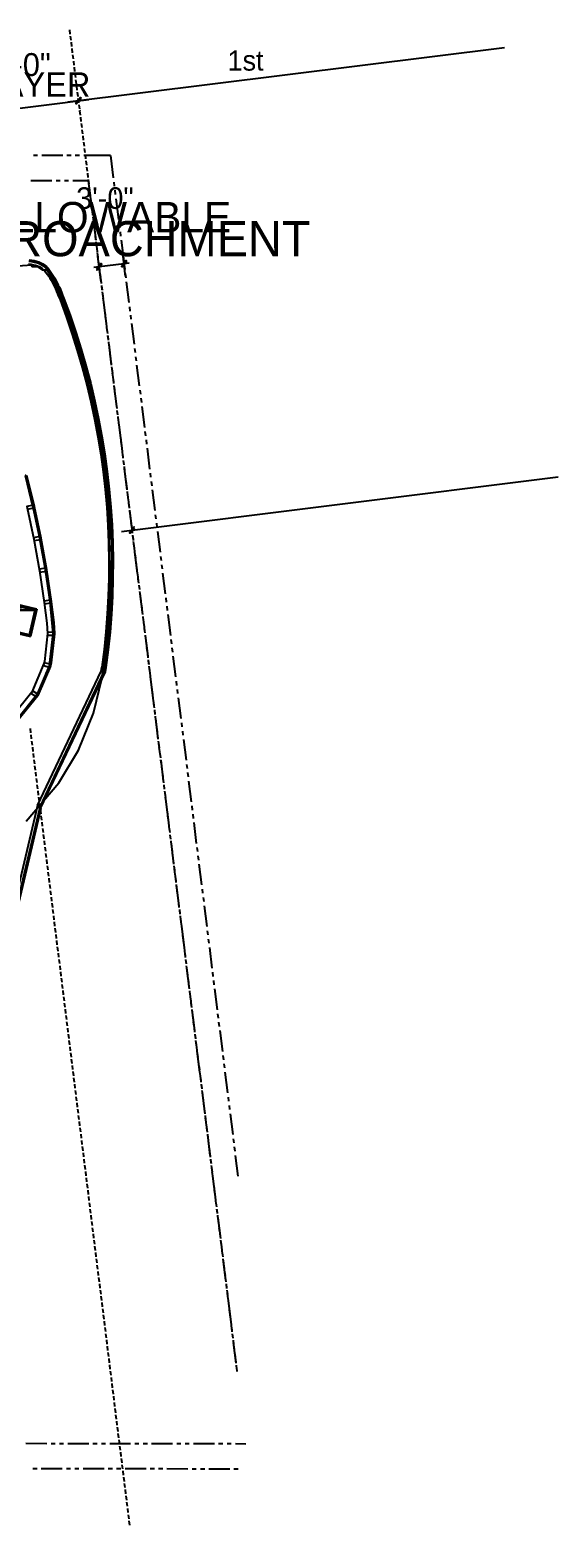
# Model space of a CAD drawing. Header units: feet. Extents: x -84 to 198, y -22 to 181.
# Drawn here: x 135.4 to 198.4, y -0.1 to 178.2 of the extents above; entities that cross this region are included whole.
import ezdxf
from ezdxf.enums import TextEntityAlignment as Align

# ---------------------------------------------------------------- set-up
doc = ezdxf.new("R2010")
doc.units = ezdxf.units.FT
for name, color, linetype in [('A-AREA-UNIDAD', 30, 'CONTINUOUS'), ('A-LINEA', 7, 'CONTINUOUS'), ('A-LINEA-FINA', 9, 'CONTINUOUS'), ('A-MURO-CONCRETO', 8, 'CONTINUOUS'), ('A-TEXTO-PDF', 3, 'CONTINUOUS')]:
    doc.layers.add(name, color=color, linetype=linetype)

msp = doc.modelspace()

# ---------------------------------------------------------------- linework, layer by layer
at = {"layer": 'A-AREA-UNIDAD'}
msp.add_lwpolyline([(134.912, 83.84), (138.8, 88.4444), (141.152, 92.3378), (142.96, 96.7289), (143.968, 100.9778), (144.64, 106.5778), (144.96, 112.2844), (144.832, 119.4489), (144.288, 125.6889), (143.232, 132.0178), (141.76, 138.1689), (139.872, 144.1422), (138.72, 147.1822), (137.792, 148.9778), (137.36, 149.5822), (136.88, 149.5822), (136.288, 149.9733), (135.68, 149.9733), (135.552, 150.1689), (133.952, 150.0622)], dxfattribs=at)
at = {"layer": 'A-LINEA'}
for p, q in [((140.08, 178.2444), (140.1333, 177.7511)), ((140.1733, 177.5111), (140.2267, 177.0044)), ((140.2667, 176.7644), (140.32, 176.2711)), ((139.8933, 169.6444), (191.9867, 176.1511)), ((140.36, 176.0178), (140.4133, 175.5244)), ((140.4533, 175.2711), (140.5067, 174.7778)), ((140.5467, 174.5244), (140.6, 174.0311)), ((140.64, 173.7911), (140.6933, 173.2844)), ((140.7333, 173.0444), (140.7867, 172.5511)), ((140.8133, 172.2978), (140.88, 171.8044)), ((140.9067, 171.5511), (140.9733, 171.0578)), ((125.0133, 167.7778), (142.3733, 169.9511)), ((141, 170.8044), (141.0667, 170.3111)), ((141.0933, 170.0578), (141.16, 169.5644)), ((141.1867, 169.3244), (141.2533, 168.8178)), ((141.28, 168.6578), (141.2933, 168.5511)), ((141.28, 168.6578), (141.2933, 168.5511)), ((141.28, 168.5778), (141.3467, 168.0844)), ((141.3733, 167.8311), (141.44, 167.3378)), ((141.4667, 167.0844), (141.5333, 166.5911)), ((141.56, 166.3378), (141.6267, 165.8444)), ((141.6533, 165.6044), (141.72, 165.0978)), ((141.7467, 164.8578), (141.8133, 164.3644)), ((141.84, 164.1111), (141.9067, 163.6178)), ((136.28, 163.2578), (135.7733, 163.2578)), ((139.28, 163.2578), (136.7733, 163.2578)), ((140.28, 163.2578), (139.7733, 163.2578)), ((141.28, 163.2578), (140.7733, 163.2578)), ((144.9733, 163.2578), (141.7733, 163.2578)), ((141.9333, 163.3644), (142, 162.8711)), ((142.0267, 162.6178), (142.0933, 162.1244)), ((144.9733, 163.2578), (145.3067, 160.5911)), ((142.12, 161.8711), (142.1867, 161.3778)), ((142.2133, 161.1378), (142.28, 160.6311)), ((137.9733, 160.2578), (135.48, 160.2578)), ((138.9733, 160.2578), (138.48, 160.2578)), ((139.9733, 160.2578), (139.48, 160.2578)), ((142.32, 160.2578), (140.48, 160.2578)), ((142.3067, 160.3911), (142.3733, 159.8978)), ((142.32, 160.2578), (142.5867, 158.1111)), ((142.4, 159.6444), (142.4667, 159.1511)), ((142.4933, 158.8978), (142.56, 158.4044)), ((145.3733, 160.0978), (145.4267, 159.6044)), ((145.4933, 159.1111), (145.5467, 158.6044)), ((142.5867, 158.1511), (142.6533, 157.6578)), ((142.6533, 157.6178), (142.72, 157.1244)), ((142.68, 157.4178), (142.7467, 156.9111)), ((145.6133, 158.1111), (145.92, 155.6311)), ((142.7733, 156.6711), (142.84, 156.1778)), ((142.7733, 156.6311), (142.84, 156.1378)), ((142.8667, 155.9244), (142.9333, 155.4311)), ((142.9067, 155.6311), (143.2133, 153.1511)), ((142.96, 155.1778), (143.0133, 154.6844)), ((143.0533, 154.4311), (143.1067, 153.9378)), ((143.1467, 153.6844), (143.2, 153.1911)), ((145.9867, 155.1378), (146.0533, 154.6444)), ((146.1067, 154.1378), (146.1733, 153.6444)), ((143.24, 152.9511), (143.2933, 152.4444)), ((143.2667, 152.6578), (143.3333, 152.1644)), ((143.3333, 152.2044), (143.3867, 151.7111)), ((143.4, 151.6711), (143.4533, 151.1644)), ((146.24, 153.1511), (146.5467, 150.6711)), ((143.4267, 151.4578), (143.48, 150.9644)), ((143.8, 148.4444), (143.4667, 151.2178)), ((143.52, 150.7111), (143.5733, 150.2178)), ((143.52, 150.6711), (143.8267, 148.1911)), ((143.6133, 149.9644), (143.6667, 149.4711)), ((146.7733, 148.8178), (146.44, 151.5911)), ((146.6, 150.1778), (146.6667, 149.6844)), ((143.7067, 149.2311), (143.76, 148.7244)), ((143.8, 148.4844), (143.8533, 147.9778)), ((146.7333, 149.1778), (146.7867, 148.6844)), ((146.8533, 148.1911), (147.16, 145.7111)), ((143.8933, 147.7378), (143.9467, 147.2444)), ((143.8933, 147.6978), (143.96, 147.2044)), ((143.9867, 146.9911), (144.04, 146.4978)), ((144.0133, 146.6978), (144.08, 146.2044)), ((144.0667, 146.2444), (144.1333, 145.7511)), ((144.1467, 145.7111), (144.4533, 143.2311)), ((144.16, 145.4978), (144.2267, 145.0044)), ((144.2533, 144.7644), (144.32, 144.2578)), ((147.2267, 145.2178), (147.2933, 144.7111)), ((144.3467, 144.0178), (144.4133, 143.5244)), ((144.44, 143.2711), (144.5067, 142.7778)), ((144.5067, 142.7378), (144.5733, 142.2444)), ((147.3467, 144.2178), (147.4133, 143.7244)), ((147.48, 143.2311), (147.7867, 140.7511)), ((144.5333, 142.5244), (144.6, 142.0311)), ((144.6267, 141.7778), (144.6933, 141.2844)), ((144.64, 141.7378), (144.6933, 141.2444)), ((144.72, 141.0444), (144.7867, 140.5378)), ((144.76, 140.7511), (145.0667, 138.2711)), ((144.8133, 140.2978), (144.88, 139.7911)), ((144.9067, 139.5511), (144.9733, 139.0578)), ((147.84, 140.2444), (147.9067, 139.7511)), ((147.9733, 139.2578), (148.0267, 138.7644)), ((145, 138.8044), (145.0667, 138.3111)), ((145.0933, 138.0578), (145.16, 137.5644)), ((145.1333, 137.7778), (145.2, 137.2711)), ((148.0933, 138.2711), (148.4, 135.7911)), ((145.1867, 137.3111), (145.2533, 136.8178)), ((145.2533, 136.7778), (145.32, 136.2844)), ((145.28, 136.5778), (145.3467, 136.0711)), ((145.3733, 135.8311), (145.44, 135.3378)), ((145.3733, 135.7911), (145.6933, 133.3111)), ((145.4667, 135.0844), (145.5333, 134.5911)), ((145.56, 134.3378), (145.6267, 133.8444)), ((148.4667, 135.2844), (148.5333, 134.7911)), ((148.5867, 134.2978), (148.6533, 133.8044)), ((145.6533, 133.5911), (145.72, 133.0978)), ((145.7467, 132.8444), (145.8133, 132.3511)), ((145.7467, 132.8044), (145.8133, 132.3111)), ((145.84, 132.1111), (145.9067, 131.6044)), ((148.7067, 133.3111), (149.0267, 130.8178)), ((145.88, 131.8178), (145.9333, 131.3244)), ((145.9333, 131.3644), (146, 130.8711)), ((146, 130.8311), (146.3067, 128.3511)), ((146.0267, 130.6178), (146.0933, 130.1244)), ((149.08, 130.3244), (149.1467, 129.8311)), ((146.12, 129.8711), (146.1867, 129.3778)), ((146.2133, 129.1244), (146.2667, 128.6311)), ((149.2133, 129.3378), (149.2667, 128.8444)), ((146.3067, 128.3911), (146.36, 127.8844)), ((146.3733, 127.8444), (146.4267, 127.3511)), ((146.4, 127.6444), (146.4533, 127.1511)), ((146.4933, 126.8978), (146.5467, 126.4044)), ((146.4933, 126.8578), (146.56, 126.3644)), ((149.3333, 128.3378), (149.64, 125.8578)), ((134.9467, 125.1378), (135.8533, 121.4311)), ((146.2933, 118.4044), (198.3867, 124.9111)), ((146.5867, 126.1511), (146.64, 125.6578)), ((146.6133, 125.8711), (146.9333, 123.3778)), ((146.68, 125.4044), (146.7333, 124.9111)), ((149.7067, 125.3644), (149.76, 124.8711)), ((146.7733, 124.6578), (146.8267, 124.1644)), ((146.8667, 123.9244), (146.92, 123.4178)), ((146.96, 123.1778), (147.0133, 122.6844)), ((149.8267, 124.3778), (149.8933, 123.8711)), ((149.9467, 123.3778), (150.2667, 120.8978)), ((135.4, 122.6044), (135.4667, 122.6711)), ((135.52, 122.0711), (135.5867, 122.1378)), ((135.6533, 121.5378), (135.72, 121.6044)), ((135.8667, 121.3911), (136.6533, 117.6711)), ((146.9867, 122.8844), (147.0533, 122.3911)), ((147.0533, 122.4311), (147.1067, 121.9378)), ((147.12, 121.8978), (147.1733, 121.4044)), ((147.1467, 121.6844), (147.2, 121.1911)), ((135.04, 121.2311), (135.84, 117.4978)), ((135.7733, 121.0044), (135.84, 121.0711)), ((135.8933, 120.4578), (135.96, 120.5244)), ((136, 119.9111), (136.08, 119.9778)), ((147.24, 120.9378), (147.2933, 120.4444)), ((147.24, 120.8978), (147.5467, 118.4178)), ((147.32, 120.2044), (147.3867, 119.6978)), ((150.32, 120.4044), (150.3867, 119.9111)), ((136.12, 119.3778), (136.1867, 119.4444)), ((136.24, 118.8311), (136.3067, 118.8978)), ((136.3467, 118.2844), (136.4267, 118.3511)), ((136.4667, 117.7378), (136.5333, 117.8044)), ((147.4133, 119.4578), (147.48, 118.9644)), ((147.5067, 118.7111), (147.5733, 118.2178)), ((147.6, 117.9644), (147.6667, 117.4711)), ((147.6133, 117.9244), (147.6667, 117.4311)), ((150.4533, 119.4178), (150.5067, 118.9111)), ((150.5733, 118.4178), (150.88, 115.9378)), ((135.84, 117.4978), (136.5067, 113.7244)), ((136.5733, 117.1911), (136.64, 117.2578)), ((136.6533, 117.6311), (137.3333, 113.8844)), ((136.6667, 116.6311), (136.7467, 116.6978)), ((136.7733, 116.0711), (136.84, 116.1378)), ((147.6667, 117.4311), (147.68, 117.3244)), ((147.6933, 117.2178), (147.76, 116.7244)), ((147.7333, 116.9378), (147.8, 116.4311)), ((147.7867, 116.4711), (147.8533, 115.9778)), ((147.8533, 115.9378), (148.1733, 113.4578)), ((136.8667, 115.5111), (136.9467, 115.5778)), ((136.9733, 114.9511), (137.04, 115.0178)), ((137.0667, 114.3911), (137.1467, 114.4578)), ((147.88, 115.7378), (147.9467, 115.2311)), ((147.9733, 114.9911), (148.04, 114.4978)), ((148.0667, 114.2444), (148.1333, 113.7511)), ((150.9467, 115.4444), (151, 114.9511)), ((151.0667, 114.4444), (151.1333, 113.9511)), ((136.1867, 109.1511), (122.0133, 112.5111)), ((136.5067, 113.7244), (137.0667, 109.9511)), ((137.2267, 113.8844), (137.24, 113.9111)), ((137.2533, 113.2578), (137.3333, 113.3378)), ((137.3333, 113.8444), (137.8933, 110.0711)), ((137.3333, 112.6844), (137.4133, 112.7644)), ((148.16, 113.4978), (148.2267, 113.0044)), ((148.2267, 112.9644), (148.2933, 112.4711)), ((148.2533, 112.7511), (148.32, 112.2578)), ((151.1867, 113.4578), (151.5067, 110.9778)), ((137.4267, 112.1111), (137.4933, 112.1911)), ((137.5067, 111.5378), (137.5867, 111.6178)), ((137.5867, 110.9644), (137.6667, 111.0444)), ((148.3467, 112.0178), (148.4133, 111.5111)), ((148.36, 111.9778), (148.4133, 111.4711)), ((148.44, 111.2711), (148.5067, 110.7644)), ((148.48, 110.9778), (148.7867, 108.4978)), ((136.1867, 109.1511), (135.4133, 105.8711)), ((137.0667, 109.9511), (137.36, 107.4844)), ((137.68, 110.3911), (137.7467, 110.4711)), ((137.7467, 109.8178), (137.8267, 109.8978)), ((137.8133, 109.2178), (137.88, 109.2978)), ((137.8933, 110.0311), (138.2, 107.5511)), ((148.5333, 110.5244), (148.6, 110.0311)), ((148.6267, 109.7778), (148.6933, 109.2844)), ((148.72, 109.0311), (148.7867, 108.5378)), ((151.56, 110.4844), (151.6267, 109.9778)), ((151.6933, 109.4844), (151.7467, 108.9911)), ((137.36, 107.4844), (137.44, 106.2311)), ((137.8667, 108.6311), (137.9467, 108.6978)), ((137.9333, 108.0311), (138, 108.0978)), ((137.9867, 107.4311), (138.0667, 107.5111)), ((138.2, 107.5511), (138.28, 106.2444)), ((148.8133, 108.2844), (148.88, 107.7911)), ((148.8533, 108.0044), (148.9067, 107.5111)), ((148.9067, 107.5511), (148.9733, 107.0444)), ((151.8133, 108.4978), (152.12, 106.0178)), ((137.44, 106.2311), (137.08, 102.8844)), ((138.28, 106.2044), (137.8933, 102.7244)), ((138.0267, 105.4978), (138.12, 105.5911)), ((138.0533, 106.8311), (138.12, 106.9111)), ((138.12, 106.2578), (138.1867, 106.3111)), ((138.28, 106.2178), (138.28, 106.2178)), ((148.9733, 107.0044), (149.04, 106.5111)), ((149, 106.8044), (149.0667, 106.3111)), ((149.0933, 106.0578), (149.16, 105.5644)), ((149.0933, 106.0178), (149.4133, 103.5378)), ((149.1867, 105.3111), (149.2533, 104.8178)), ((152.1867, 105.5244), (152.24, 105.0178)), ((137.84, 104.0178), (137.9333, 104.1111)), ((137.9333, 104.7511), (138.0267, 104.8444)), ((149.28, 104.5644), (149.3467, 104.0711)), ((149.3733, 103.8311), (149.4267, 103.3244)), ((152.3067, 104.5244), (152.3733, 104.0311)), ((152.4267, 103.5378), (152.7467, 101.0578)), ((137.0133, 102.6444), (135.5867, 99.2444)), ((136.2779, 85.7314), (143.8676, 101.7412)), ((137.8, 102.3644), (136.32, 98.8311)), ((136.5211, 85.5035), (144.1977, 101.6946)), ((136.6379, 85.3849), (144.3559, 101.6689)), ((136.6379, 85.3849), (144.3559, 101.6689)), ((137.08, 102.8844), (137.0133, 102.6444)), ((137.6667, 102.5378), (137.76, 102.6311)), ((137.76, 103.2711), (137.8533, 103.3644)), ((137.8933, 102.7244), (137.8133, 102.4044)), ((137.8133, 102.3778), (137.8133, 102.3778)), ((143.8745, 101.7381), (143.9495, 102.2384)), ((144.2044, 101.6905), (144.2796, 102.1922)), ((144.3628, 101.6657), (144.438, 102.1682)), ((144.3628, 101.6657), (144.438, 102.1682)), ((149.4667, 103.0844), (149.52, 102.5778)), ((149.4667, 103.0444), (149.5333, 102.5378)), ((149.56, 102.3378), (149.6133, 101.8444)), ((149.5867, 102.0444), (149.6533, 101.5511)), ((136.8, 100.4044), (136.9467, 100.5511)), ((137.2533, 101.4978), (137.4133, 101.6444)), ((149.6533, 101.5911), (149.7067, 101.0978)), ((149.72, 101.0578), (150.0267, 98.5778)), ((149.7467, 100.8444), (149.8, 100.3511)), ((149.84, 100.0978), (149.8933, 99.6044)), ((152.8, 100.5511), (152.8667, 100.0578)), ((135.5867, 99.2444), (133.3067, 96.4178)), ((136.2933, 98.8044), (133.8933, 95.8178)), ((136.3067, 98.8178), (136.3067, 98.8044)), ((136.32, 98.8178), (136.3067, 98.8178)), ((136.3333, 99.3111), (136.4933, 99.4444)), ((149.9333, 99.3644), (149.9867, 98.8578)), ((150.0267, 98.6178), (150.08, 98.1244)), ((152.9333, 99.5644), (152.9867, 99.0711)), ((153.0533, 98.5778), (153.36, 96.0978)), ((150.0933, 98.0844), (150.1467, 97.5778)), ((150.12, 97.8711), (150.1733, 97.3778)), ((150.2133, 97.1244), (150.2667, 96.6311)), ((150.2133, 97.0844), (150.28, 96.5911)), ((150.3067, 96.3778), (150.36, 95.8844)), ((135.3733, 94.9111), (135.4267, 94.4044)), ((150.3333, 96.0978), (150.64, 93.6178)), ((150.4, 95.6311), (150.4533, 95.1378)), ((150.4933, 94.8978), (150.5467, 94.3911)), ((153.4267, 95.5911), (153.48, 95.0978)), ((153.5467, 94.6044), (153.6133, 94.1111)), ((135.4667, 94.1644), (135.52, 93.6711)), ((135.56, 93.4178), (135.6133, 92.9244)), ((150.5733, 94.1511), (150.64, 93.6578)), ((150.6667, 93.4044), (150.7333, 92.9111)), ((150.7067, 93.1111), (150.7733, 92.6178)), ((153.6667, 93.6044), (153.9867, 91.1244)), ((135.6533, 92.6711), (135.7067, 92.1778)), ((135.7467, 91.9244), (135.8, 91.4311)), ((135.84, 91.1778), (135.8933, 90.6844)), ((150.76, 92.6578), (150.8267, 92.1644)), ((150.8267, 92.1244), (150.8933, 91.6311)), ((150.8533, 91.9111), (150.92, 91.4178)), ((150.9467, 91.1778), (151.0133, 90.6711)), ((150.96, 91.1378), (151.2667, 88.6578)), ((135.92, 90.4444), (135.9867, 89.9378)), ((136.0133, 89.6978), (136.08, 89.2044)), ((151.04, 90.4311), (151.1067, 89.9378)), ((151.1333, 89.6844), (151.2, 89.1911)), ((154.04, 90.6311), (154.1067, 90.1378)), ((154.16, 89.6444), (154.2267, 89.1511)), ((136.1067, 88.9511), (136.1733, 88.4578)), ((136.2, 88.2044), (136.2667, 87.7111)), ((136.2933, 87.4578), (136.36, 86.9644)), ((151.2267, 88.9378), (151.2933, 88.4444)), ((151.32, 88.1911), (151.3867, 87.6978)), ((151.3333, 88.1511), (151.3867, 87.6578)), ((151.4133, 87.4444), (151.48, 86.9511)), ((154.2933, 88.6444), (154.6, 86.1644)), ((136.2784, 85.7137), (129.8533, 58.6431)), ((136.3867, 86.7244), (136.4533, 86.2178)), ((136.48, 85.9778), (136.5467, 85.4844)), ((151.4533, 87.1644), (151.52, 86.6711)), ((151.5067, 86.7111), (151.5733, 86.2044)), ((151.5733, 86.1644), (151.88, 83.6844)), ((151.6, 85.9644), (151.6667, 85.4711)), ((154.6667, 85.6711), (154.72, 85.1778)), ((136.5216, 85.4857), (130.173, 58.7375)), ((136.6481, 85.3763), (130.3393, 58.7828)), ((136.6481, 85.3763), (130.3393, 58.7828)), ((136.5733, 85.2311), (136.64, 84.7378)), ((136.6667, 84.4844), (136.7333, 83.9911)), ((151.6933, 85.2178), (151.76, 84.7244)), ((151.7867, 84.4711), (151.8533, 83.9778)), ((154.7867, 84.6844), (154.8533, 84.1778)), ((136.76, 83.7378), (136.8267, 83.2444)), ((136.8533, 82.9911), (136.92, 82.4978)), ((136.9467, 82.2578), (137.0133, 81.7511)), ((151.88, 83.7244), (151.9467, 83.2311)), ((151.9467, 83.1911), (152.0133, 82.6978)), ((151.9733, 82.9911), (152.04, 82.4844)), ((152.0667, 82.2444), (152.1333, 81.7511)), ((152.0667, 82.2044), (152.1333, 81.7111)), ((154.9067, 83.6844), (155.2133, 81.2044)), ((137.04, 81.5111), (137.1067, 81.0178)), ((137.1333, 80.7644), (137.2, 80.2711)), ((152.16, 81.4978), (152.2267, 81.0044)), ((152.2, 81.2044), (152.5067, 78.7244)), ((152.2533, 80.7511), (152.32, 80.2578)), ((155.28, 80.7111), (155.3467, 80.2178)), ((137.2267, 80.0178), (137.2933, 79.5244)), ((137.32, 79.2711), (137.3867, 78.7778)), ((137.4133, 78.5378), (137.48, 78.0311)), ((152.3467, 80.0044), (152.4133, 79.5111)), ((152.44, 79.2578), (152.5067, 78.7644)), ((152.5333, 78.5244), (152.6, 78.0178)), ((155.4, 79.7111), (155.4667, 79.2178)), ((155.5333, 78.7244), (155.84, 76.2444)), ((137.5067, 77.7911), (137.5733, 77.2978)), ((137.6, 77.0444), (137.6667, 76.5511)), ((152.5733, 78.2311), (152.6267, 77.7378)), ((152.6267, 77.7778), (152.68, 77.2844)), ((152.6933, 77.2444), (152.76, 76.7378)), ((152.72, 77.0311), (152.7733, 76.5378)), ((137.6933, 76.2978), (137.76, 75.8044)), ((137.7867, 75.5511), (137.8533, 75.0578)), ((152.8133, 76.2844), (152.8667, 75.7911)), ((152.8133, 76.2444), (153.12, 73.7644)), ((152.9067, 75.5378), (152.96, 75.0444)), ((155.9067, 75.7511), (155.96, 75.2578)), ((137.88, 74.8044), (137.9467, 74.3111)), ((137.9733, 74.0711), (138.04, 73.5644)), ((138.0667, 73.3244), (138.12, 72.8311)), ((153, 74.8044), (153.0533, 74.2978)), ((153.0933, 74.0578), (153.1467, 73.5644)), ((153.1867, 73.3111), (153.24, 72.8178)), ((153.1867, 73.2711), (153.2533, 72.7778)), ((156.0267, 74.7511), (156.0933, 74.2578)), ((156.1467, 73.7644), (156.4533, 71.2844)), ((138.16, 72.5778), (138.2133, 72.0844)), ((138.2533, 71.8311), (138.3067, 71.3378)), ((153.28, 72.5644), (153.3333, 72.0711)), ((153.3067, 72.2711), (153.3733, 71.7778)), ((153.3733, 71.8178), (153.4267, 71.3244)), ((138.3467, 71.0844), (138.4, 70.5911)), ((138.44, 70.3511), (138.4933, 69.8444)), ((138.5333, 69.6044), (138.5867, 69.1111)), ((153.44, 71.2844), (153.7467, 68.8044)), ((153.4667, 71.0711), (153.52, 70.5778)), ((153.56, 70.3378), (153.6133, 69.8311)), ((153.6533, 69.5911), (153.7067, 69.0978)), ((156.52, 70.7911), (156.5867, 70.2844)), ((156.64, 69.7911), (156.7067, 69.2978)), ((138.6267, 68.8578), (138.68, 68.3644)), ((138.72, 68.1111), (138.7733, 67.6178)), ((153.7467, 68.8444), (153.8, 68.3511)), ((153.8133, 68.3111), (153.8667, 67.8178)), ((153.8267, 68.0978), (153.8933, 67.6044)), ((156.7733, 68.8044), (157.08, 66.3244)), ((138.8133, 67.3644), (138.8667, 66.8711)), ((138.9067, 66.6178), (138.96, 66.1244)), ((153.92, 67.3511), (153.9867, 66.8578)), ((153.9333, 67.3111), (153.9867, 66.8178)), ((154.0133, 66.6178), (154.08, 66.1111)), ((154.0533, 66.3244), (154.36, 63.8444)), ((139, 65.8844), (139.0533, 65.3778)), ((139.0933, 65.1378), (139.1467, 64.6444)), ((139.1733, 64.3911), (139.24, 63.8978)), ((154.1067, 65.8711), (154.1733, 65.3644)), ((154.2, 65.1244), (154.2667, 64.6311)), ((154.2933, 64.3778), (154.36, 63.8844)), ((157.1467, 65.8311), (157.2, 65.3244)), ((157.2667, 64.8311), (157.32, 64.3378)), ((139.2667, 63.6444), (139.3333, 63.1511)), ((139.36, 62.8978), (139.4267, 62.4044)), ((154.3867, 63.6311), (154.4533, 63.1378)), ((154.4267, 63.3511), (154.4933, 62.8444)), ((154.48, 62.8844), (154.5467, 62.3911)), ((157.3867, 63.8444), (157.6933, 61.3644)), ((139.4533, 62.1644), (139.52, 61.6578)), ((139.5467, 61.4178), (139.6133, 60.9111)), ((139.64, 60.6711), (139.7067, 60.1778)), ((154.5467, 62.3511), (154.6133, 61.8578)), ((154.5733, 62.1511), (154.64, 61.6444)), ((154.6667, 61.4044), (154.7333, 60.9111)), ((154.68, 61.3644), (154.9867, 58.8844)), ((154.76, 60.6578), (154.8267, 60.1644)), ((157.76, 60.8578), (157.8267, 60.3644)), ((139.7333, 59.9244), (139.8, 59.4311)), ((139.8267, 59.1778), (139.8933, 58.6844)), ((154.8533, 59.9111), (154.92, 59.4178)), ((154.9467, 59.1644), (155.0133, 58.6711)), ((157.88, 59.8711), (157.9467, 59.3778)), ((158.0133, 58.8844), (158.32, 56.3911)), ((139.92, 58.4311), (139.9867, 57.9378)), ((140.0133, 57.6978), (140.08, 57.1911)), ((155.04, 58.4311), (155.1067, 57.9244)), ((155.04, 58.3911), (155.1067, 57.8844)), ((155.1333, 57.6844), (155.2, 57.1778)), ((155.1733, 57.3911), (155.2267, 56.8978)), ((140.1067, 56.9511), (140.1733, 56.4578)), ((140.2, 56.2044), (140.2667, 55.7111)), ((140.2933, 55.4578), (140.36, 54.9644)), ((155.2267, 56.9378), (155.2933, 56.4444)), ((155.2933, 56.4044), (155.6, 53.9244)), ((155.32, 56.1911), (155.3867, 55.6978)), ((155.4133, 55.4444), (155.48, 54.9511)), ((158.3733, 55.8978), (158.44, 55.4044)), ((140.3867, 54.7111), (140.4533, 54.2178)), ((140.48, 53.9778), (140.5467, 53.4711)), ((155.5067, 54.6978), (155.5733, 54.2044)), ((155.6, 53.9644), (155.6667, 53.4578)), ((158.5067, 54.9111), (158.56, 54.4178)), ((158.6267, 53.9111), (158.9333, 51.4311)), ((140.5733, 53.2311), (140.64, 52.7244)), ((140.6667, 52.4844), (140.7333, 51.9911)), ((140.76, 51.7378), (140.8267, 51.2444)), ((155.6667, 53.4178), (155.7333, 52.9244)), ((155.6933, 53.2178), (155.76, 52.7244)), ((155.7867, 52.4711), (155.8533, 51.9778)), ((155.7867, 52.4311), (155.8533, 51.9378)), ((155.88, 51.7244), (155.9333, 51.2311)), ((140.8533, 50.9911), (140.92, 50.4978)), ((140.9467, 50.2444), (141.0133, 49.7511)), ((155.92, 51.4444), (156.2267, 48.9511)), ((155.9733, 50.9778), (156.0267, 50.4844)), ((156.0667, 50.2311), (156.12, 49.7378)), ((159, 50.9378), (159.0667, 50.4444)), ((159.12, 49.9511), (159.1867, 49.4444)), ((141.04, 49.5111), (141.1067, 49.0044)), ((141.1333, 48.7644), (141.2, 48.2711)), ((156.16, 49.4978), (156.2133, 48.9911)), ((156.2533, 48.7511), (156.3067, 48.2578)), ((156.28, 48.4578), (156.3467, 47.9644)), ((159.2533, 48.9511), (159.56, 46.4711)), ((141.2267, 48.0178), (141.28, 47.5244)), ((141.32, 47.2711), (141.3733, 46.7778)), ((141.4133, 46.5244), (141.4667, 46.0311)), ((156.3467, 48.0044), (156.4, 47.5111)), ((156.4133, 47.4711), (156.4667, 46.9778)), ((156.44, 47.2578), (156.4933, 46.7644)), ((156.5333, 46.5111), (156.5867, 46.0178)), ((156.5333, 46.4711), (156.84, 43.9911)), ((141.5067, 45.7778), (141.56, 45.2844)), ((141.6, 45.0444), (141.6533, 44.5378)), ((156.6267, 45.7778), (156.68, 45.2711)), ((156.72, 45.0311), (156.7733, 44.5378)), ((159.6133, 45.9778), (159.68, 45.4844)), ((159.7467, 44.9911), (159.8, 44.4844)), ((141.6933, 44.2978), (141.7467, 43.8044)), ((141.7867, 43.5511), (141.84, 43.0578)), ((156.8133, 44.2844), (156.8667, 43.7911)), ((156.9067, 43.5378), (156.96, 43.0444)), ((156.9067, 43.4978), (156.9733, 43.0044)), ((159.8667, 43.9911), (160.1733, 41.5111)), ((141.88, 42.8044), (141.9333, 42.3111)), ((141.9733, 42.0578), (142.0267, 41.5644)), ((142.0667, 41.3244), (142.12, 40.8178)), ((156.9867, 42.7911), (157.0533, 42.2978)), ((157.0267, 42.5111), (157.0933, 42.0044)), ((157.08, 42.0444), (157.1467, 41.5511)), ((157.1467, 41.5111), (157.4667, 39.0311)), ((157.1733, 41.3111), (157.24, 40.8044)), ((142.16, 40.5778), (142.2133, 40.0844)), ((142.2533, 39.8311), (142.3067, 39.3378)), ((157.2667, 40.5644), (157.3333, 40.0711)), ((157.36, 39.8178), (157.4267, 39.3244)), ((142.3467, 39.0844), (142.4, 38.5911)), ((142.4267, 38.3378), (142.4933, 37.8444)), ((142.52, 37.5911), (142.5867, 37.0978)), ((157.4533, 39.0711), (157.52, 38.5778)), ((157.52, 38.5378), (157.5867, 38.0444)), ((157.5467, 38.3244), (157.6133, 37.8311)), ((157.64, 37.5911), (157.7067, 37.0844)), ((157.6533, 37.5511), (157.7067, 37.0444)), ((142.6133, 36.8578), (142.68, 36.3511)), ((142.7067, 36.1111), (142.7733, 35.6178)), ((157.7333, 36.8444), (157.8, 36.3511)), ((157.7733, 36.5511), (158.08, 34.0711)), ((157.8267, 36.0978), (157.8933, 35.6044)), ((142.8, 35.3644), (142.8667, 34.8711)), ((142.8933, 34.6178), (142.96, 34.1244)), ((157.92, 35.3511), (157.9867, 34.8578)), ((158.0133, 34.6044), (158.08, 34.1111)), ((142.9867, 33.8711), (143.0533, 33.3778)), ((143.08, 33.1378), (143.1467, 32.6311)), ((143.1733, 32.3911), (143.24, 31.8978)), ((158.1067, 33.8578), (158.1733, 33.3644)), ((158.1467, 33.5778), (158.2, 33.0844)), ((158.2, 33.1244), (158.2667, 32.6178)), ((158.2667, 32.5778), (158.3333, 32.0844)), ((158.2933, 32.3778), (158.36, 31.8844)), ((143.2667, 31.6444), (143.3333, 31.1511)), ((143.36, 30.8978), (143.4267, 30.4044)), ((158.3867, 31.6311), (158.4533, 31.1378)), ((158.3867, 31.5911), (158.7067, 29.1111)), ((158.48, 30.8844), (158.5467, 30.3911)), ((143.4533, 30.1511), (143.52, 29.6578)), ((143.5467, 29.4044), (143.6133, 28.9111)), ((143.64, 28.6711), (143.7067, 28.1644)), ((158.5733, 30.1378), (158.64, 29.6444)), ((158.6667, 29.4044), (158.7333, 28.8978)), ((158.76, 28.6578), (158.8267, 28.1644)), ((158.76, 28.6178), (158.8267, 28.1244)), ((143.7333, 27.9244), (143.8, 27.4311)), ((143.8267, 27.1778), (143.8933, 26.6844)), ((158.8533, 27.9111), (158.92, 27.4178)), ((158.8933, 27.6178), (158.9467, 27.1244)), ((158.9467, 27.1644), (159.0133, 26.6711)), ((143.92, 26.4311), (143.9867, 25.9378)), ((144.0133, 25.6844), (144.08, 25.1911)), ((159.0133, 26.6311), (159.32, 24.1511)), ((159.04, 26.4178), (159.1067, 25.9244)), ((159.1333, 25.6711), (159.1867, 25.1778)), ((144.1067, 24.9511), (144.1733, 24.4444)), ((144.2, 24.2044), (144.2667, 23.6978)), ((144.2933, 23.4578), (144.36, 22.9644)), ((159.2267, 24.9378), (159.28, 24.4311)), ((159.32, 24.1911), (159.3733, 23.6978)), ((159.3867, 23.6578), (159.44, 23.1511)), ((159.4133, 23.4444), (159.4667, 22.9511)), ((144.3867, 22.7111), (144.4533, 22.2178)), ((144.48, 21.9644), (144.5333, 21.4711)), ((159.5067, 22.6978), (159.56, 22.2044)), ((159.5067, 22.6578), (159.5733, 22.1644)), ((159.6, 21.9511), (159.6533, 21.4578)), ((159.6267, 21.6711), (159.9467, 19.1911)), ((144.5733, 21.2178), (144.6267, 20.7244)), ((144.6667, 20.4844), (144.72, 19.9778)), ((144.76, 19.7378), (144.8133, 19.2444)), ((159.6933, 21.2178), (159.7467, 20.7111)), ((159.7867, 20.4711), (159.84, 19.9644)), ((159.88, 19.7244), (159.9333, 19.2311)), ((144.8533, 18.9911), (144.9067, 18.4978)), ((144.9467, 18.2444), (145, 17.7511)), ((159.9733, 18.9778), (160.0267, 18.4844)), ((160, 18.6844), (160.0667, 18.1911)), ((145.04, 17.4978), (145.0933, 17.0044)), ((145.1333, 16.7644), (145.1867, 16.2578)), ((145.2267, 16.0178), (145.28, 15.5111)), ((145.32, 15.2711), (145.3733, 14.7778)), ((145.4133, 14.5244), (145.4667, 14.0311)), ((145.5067, 13.7778), (145.56, 13.2844)), ((145.5867, 13.0311), (145.6533, 12.5378)), ((145.68, 12.2978), (145.7467, 11.7911)), ((145.7733, 11.5511), (145.84, 11.0578)), ((145.8667, 10.8044), (145.9333, 10.3111)), ((134.88, 9.6444), (137.3733, 9.6311)), ((137.88, 9.6311), (138.3733, 9.6311)), ((138.88, 9.6311), (139.3733, 9.6311)), ((139.88, 9.6311), (142.3733, 9.6311)), ((142.88, 9.6311), (143.3733, 9.6311)), ((143.88, 9.6178), (144.3733, 9.6178)), ((144.88, 9.6178), (147.3733, 9.6178)), ((145.96, 10.0578), (146.0267, 9.5644)), ((146.0533, 9.3111), (146.12, 8.8178)), ((147.88, 9.6178), (148.3733, 9.6178)), ((148.88, 9.6178), (149.3733, 9.6178)), ((149.88, 9.6178), (152.3733, 9.6044)), ((152.88, 9.6044), (153.3733, 9.6044)), ((153.88, 9.6044), (154.3733, 9.6044)), ((154.88, 9.6044), (157.3733, 9.6044)), ((157.88, 9.6044), (158.3733, 9.6044)), ((158.88, 9.6044), (159.3733, 9.6044)), ((159.88, 9.6044), (161.1333, 9.5911)), ((146.1467, 8.5644), (146.2133, 8.0711)), ((146.24, 7.8311), (146.3067, 7.3244)), ((135.7067, 6.6311), (136.2133, 6.6311)), ((136.7067, 6.6311), (139.2133, 6.6311)), ((139.7067, 6.6311), (140.2133, 6.6311)), ((140.7067, 6.6311), (141.2133, 6.6311)), ((141.7067, 6.6311), (144.2133, 6.6178)), ((144.7067, 6.6178), (145.2133, 6.6178)), ((145.7067, 6.6178), (146.2133, 6.6178)), ((146.3333, 7.0844), (146.4, 6.5911)), ((146.4267, 6.3378), (146.4933, 5.8444)), ((146.52, 5.5911), (146.5867, 5.0978)), ((146.7067, 6.6178), (149.2133, 6.6178)), ((149.7067, 6.6178), (150.2133, 6.6178)), ((150.7067, 6.6178), (151.2133, 6.6178)), ((151.7067, 6.6178), (154.2133, 6.6044)), ((154.7067, 6.6044), (155.2133, 6.6044)), ((155.7067, 6.6044), (156.2133, 6.6044)), ((156.7067, 6.6044), (159.2133, 6.6044)), ((159.7067, 6.6044), (160.2133, 6.5911)), ((146.6133, 4.8444), (146.68, 4.3511)), ((146.7067, 4.1111), (146.7733, 3.6044)), ((146.8, 3.3644), (146.8667, 2.8711)), ((146.8933, 2.6178), (146.96, 2.1244)), ((146.9867, 1.8711), (147.0533, 1.3778)), ((147.08, 1.1244), (147.1467, 0.6311)), ((147.1733, 0.3778), (147.24, -0.1156))]:
    msp.add_line(p, q, dxfattribs=at)
for points in [[(135.1867, 150.3244), (135.4933, 150.2844), (135.7733, 150.2311), (136.0267, 150.1644), (136.2533, 150.0978), (136.4533, 150.0044), (136.64, 149.8978), (136.8133, 149.7778), (136.9867, 149.6311), (137.1467, 149.4711), (137.3067, 149.2844), (137.4667, 149.0711), (137.6133, 148.8578), (137.7467, 148.6178), (137.88, 148.3911), (138.0133, 148.1378), (138.16, 147.8711), (138.28, 147.6044), (138.4133, 147.3378), (138.5333, 147.0578), (138.64, 146.7778), (138.7467, 146.5244), (138.8667, 146.2444), (138.9467, 146.0311), (139.68, 144.0444), (140.36, 142.0311), (141, 140.0178), (141.6, 137.9778), (142.1333, 135.9244), (142.6267, 133.8578), (143.0667, 131.7911), (143.4533, 129.6978), (143.8, 127.6044), (144.0933, 125.5111), (144.3333, 123.4044), (144.52, 121.2844), (144.6533, 119.1778), (144.7467, 117.0578), (144.7867, 114.9378), (144.7733, 112.8178), (144.7067, 110.6978), (144.5867, 108.5778), (144.4267, 106.4578), (144.2, 104.3511), (143.9333, 102.2444)], [(135.2267, 150.6578), (135.5467, 150.6178), (135.8533, 150.5511), (136.12, 150.4844), (136.3733, 150.4044), (136.6, 150.3111), (136.8133, 150.1911), (137.0267, 150.0444), (137.2133, 149.8711), (137.4, 149.6978), (137.5733, 149.4844), (137.7333, 149.2711), (137.8933, 149.0311), (138.04, 148.7911), (138.1733, 148.5511), (138.32, 148.2978), (138.4533, 148.0178), (138.5867, 147.7378), (138.7067, 147.4711), (138.84, 147.1911), (138.9467, 146.9111), (139.0667, 146.6444), (139.1733, 146.3644), (139.2533, 146.1511), (140, 144.1511), (140.68, 142.1378), (141.32, 140.1111), (141.92, 138.0578), (142.4533, 136.0044), (142.9467, 133.9378), (143.4, 131.8578), (143.7867, 129.7644), (144.1333, 127.6578), (144.4267, 125.5511), (144.6667, 123.4311), (144.8533, 121.3111), (144.9867, 119.1911), (145.08, 117.0578), (145.12, 114.9378), (145.1067, 112.8044), (145.04, 110.6844), (144.92, 108.5511), (144.76, 106.4311), (144.5333, 104.3111), (144.2667, 102.2044)], [(135.2533, 150.8311), (135.5733, 150.7778), (135.88, 150.7244), (136.16, 150.6444), (136.4267, 150.5644), (136.6667, 150.4578), (136.9067, 150.3244), (137.12, 150.1778), (137.32, 150.0044), (137.52, 149.8044), (137.6933, 149.5911), (137.8667, 149.3644), (138.0267, 149.1244), (138.1867, 148.8844), (138.32, 148.6311), (138.4667, 148.3778), (138.6133, 148.0844), (138.7333, 147.8044), (138.8667, 147.5378), (138.9867, 147.2578), (139.1067, 146.9778), (139.2133, 146.7111), (139.3333, 146.4178), (139.4133, 146.2044), (140.1467, 144.2044), (140.84, 142.1911), (141.48, 140.1511), (142.08, 138.1111), (142.6267, 136.0444), (143.12, 133.9644), (143.56, 131.8844), (143.9467, 129.7911), (144.2933, 127.6844), (144.5867, 125.5644), (144.8267, 123.4578), (145.0133, 121.3244), (145.16, 119.2044), (145.2533, 117.0711), (145.28, 114.9378), (145.2667, 112.8044), (145.2, 110.6711), (145.0933, 108.5378), (144.92, 106.4178), (144.7067, 104.2978), (144.4267, 102.1778)], [(135.2533, 150.8311), (135.5733, 150.7778), (135.88, 150.7244), (136.16, 150.6444), (136.4267, 150.5644), (136.6667, 150.4578), (136.9067, 150.3244), (137.12, 150.1778), (137.32, 150.0044), (137.52, 149.8044), (137.6933, 149.5911), (137.8667, 149.3644), (138.0267, 149.1244), (138.1867, 148.8844), (138.32, 148.6311), (138.4667, 148.3778), (138.6133, 148.0844), (138.7333, 147.8044), (138.8667, 147.5378), (138.9867, 147.2578), (139.1067, 146.9778), (139.2133, 146.7111), (139.3333, 146.4178), (139.4133, 146.2044), (140.1467, 144.2044), (140.84, 142.1911), (141.48, 140.1511), (142.08, 138.1111), (142.6267, 136.0444), (143.12, 133.9644), (143.56, 131.8844), (143.9467, 129.7911), (144.2933, 127.6844), (144.5867, 125.5644), (144.8267, 123.4578), (145.0133, 121.3244), (145.16, 119.2044), (145.2533, 117.0711), (145.28, 114.9378), (145.2667, 112.8044), (145.2, 110.6711), (145.0933, 108.5378), (144.92, 106.4178), (144.7067, 104.2978), (144.4267, 102.1778)], [(147.2133, 150.4178), (146.6, 150.3511), (143.6133, 149.9778), (143, 149.9111)], [(134.7867, 125.0711), (135.68, 121.4178), (135.76, 121.4311), (134.8667, 125.0978), (134.7867, 125.0711)], [(135.8133, 121.2311), (135.7733, 121.3778), (135.8667, 121.3911), (135.8533, 121.4311), (135.7733, 121.4178), (135.7333, 121.5644), (135, 121.3911), (135.08, 121.0711), (135.8133, 121.2311)], [(135.7067, 121.3378), (136.48, 117.6578), (136.56, 117.6711), (135.7867, 121.3511), (135.7067, 121.3378)], [(136.6, 117.4711), (136.5733, 117.6178), (136.6533, 117.6311), (136.6533, 117.6711), (136.5733, 117.6578), (136.5467, 117.8044), (135.8, 117.6578), (135.8667, 117.3244), (136.6, 117.4711)], [(136.4933, 117.5778), (137.16, 113.8711), (137.24, 113.8978), (136.5867, 117.5911), (136.4933, 117.5778)], [(122.0133, 112.5111), (121.24, 109.2178), (135.4133, 105.8711)], [(121.2933, 109.2578), (122.0533, 112.4444), (136.12, 109.1111)], [(137.28, 113.6844), (137.2533, 113.8311), (137.3333, 113.8444), (137.3333, 113.8844), (137.2533, 113.8711), (137.2267, 114.0178), (136.48, 113.8978), (136.5333, 113.5644), (137.28, 113.6844)], [(137.1733, 113.7911), (137.72, 110.0711), (137.8, 110.0844), (137.2533, 113.8044), (137.1733, 113.7911)], [(121.4533, 109.3644), (122.1467, 112.2844), (135.96, 109.0178), (135.2667, 106.0978), (121.4533, 109.3644)], [(121.2933, 109.2578), (135.3733, 105.9244), (136.12, 109.1111)], [(137.8267, 109.8844), (137.8133, 110.0311), (137.8933, 110.0311), (137.8933, 110.0711), (137.8133, 110.0711), (137.7867, 110.2178), (137.04, 110.1111), (137.0933, 109.7778), (137.8267, 109.8844)], [(137.7333, 109.9911), (138.1067, 106.2578), (138.1867, 106.2578), (137.8133, 110.0044), (137.7333, 109.9911)], [(138.2, 106.0578), (138.2, 106.2044), (138.28, 106.2044), (138.28, 106.2444), (138.2, 106.2444), (138.1867, 106.3911), (137.44, 106.3778), (137.4533, 106.0444), (138.2, 106.0578)], [(138.1067, 106.1911), (137.6533, 102.4578), (137.7333, 102.4444), (138.1867, 106.1778), (138.1067, 106.1911)], [(137.64, 102.3911), (136.1733, 98.9244), (136.2533, 98.8978), (137.72, 102.3644), (137.64, 102.3911)], [(137.6933, 102.2444), (137.72, 102.3778), (137.8, 102.3644), (137.8133, 102.4044), (137.7333, 102.4178), (137.7733, 102.5644), (137.0533, 102.7511), (136.96, 102.4311), (137.6933, 102.2444)], [(136.1467, 98.8844), (133.7867, 95.9511), (133.8533, 95.8978), (136.2133, 98.8311), (136.1467, 98.8844)], [(136.16, 98.7111), (136.2267, 98.8444), (136.2933, 98.8044), (136.32, 98.8311), (136.2533, 98.8711), (136.32, 99.0044), (135.68, 99.3911), (135.5067, 99.0978), (136.16, 98.7111)]]:
    msp.add_lwpolyline(points, dxfattribs=at)
at = {"layer": 'A-LINEA-FINA'}
for points in [[(141.3733, 170.1778), (140.8933, 169.4178), (140.8267, 169.4711), (141.3733, 170.1778), (141.3733, 170.1778)], [(140.8267, 169.4711), (140.8933, 169.4178), (141.3733, 170.1778), (140.8267, 169.4711)], [(141.44, 170.1111), (141.3733, 170.1778), (140.8933, 169.4178), (141.44, 170.1111)], [(140.8933, 169.4178), (141.3733, 170.1778), (141.44, 170.1111), (140.8933, 169.4178), (140.8933, 169.4178)], [(143.3067, 149.6578), (143.3867, 149.6044), (143.8533, 150.3644), (143.3067, 149.6578)], [(143.3867, 149.6044), (143.8533, 150.3644), (143.92, 150.2978), (143.3867, 149.6044), (143.3867, 149.6044)], [(146.8267, 150.7244), (146.36, 149.9644), (146.28, 150.0311), (146.8267, 150.7244), (146.8267, 150.7244)], [(146.9067, 150.6578), (146.8267, 150.7244), (146.36, 149.9644), (146.9067, 150.6578)], [(147.76, 118.9378), (147.2933, 118.1911), (147.2267, 118.2444), (147.76, 118.9378), (147.76, 118.9378)], [(147.84, 118.8844), (147.76, 118.9378), (147.2933, 118.1911), (147.84, 118.8844)]]:
    msp.add_lwpolyline(points, dxfattribs=at)
at = {"layer": 'A-MURO-CONCRETO'}
for points in [[(121.4533, 109.3644), (122.92, 109.0178), (135.96, 109.0178), (121.4533, 109.3644)], [(121.4533, 109.3644), (134.4933, 109.3644), (135.96, 109.0178), (121.4533, 109.3644), (121.4533, 109.3644)], [(122.92, 109.0178), (135.96, 109.0178), (135.2667, 106.0978), (122.92, 109.0178), (122.92, 109.0178)]]:
    msp.add_lwpolyline(points, dxfattribs=at)

# ---------------------------------------------------------------- texts
at = {"layer": 'A-TEXTO-PDF'}
for s, height, p in [('15\'-0"', 2.736, (133.1857, 172.7394)), ('1st', 2.41, (161.0882, 173.389)), ('LAYER', 2.905, (136.2028, 170.2737)), ('3\'-0"', 2.576, (144.3072, 156.8929)), ('ALLOWABLE', 3.633, (144.6541, 154.0865)), ('ENCROACHMENT', 4.186, (144.8906, 151.2455))]:
    msp.add_text(s, height=height, dxfattribs=at).set_placement(p, align=Align.CENTER)

doc.saveas('drawing.dxf')
